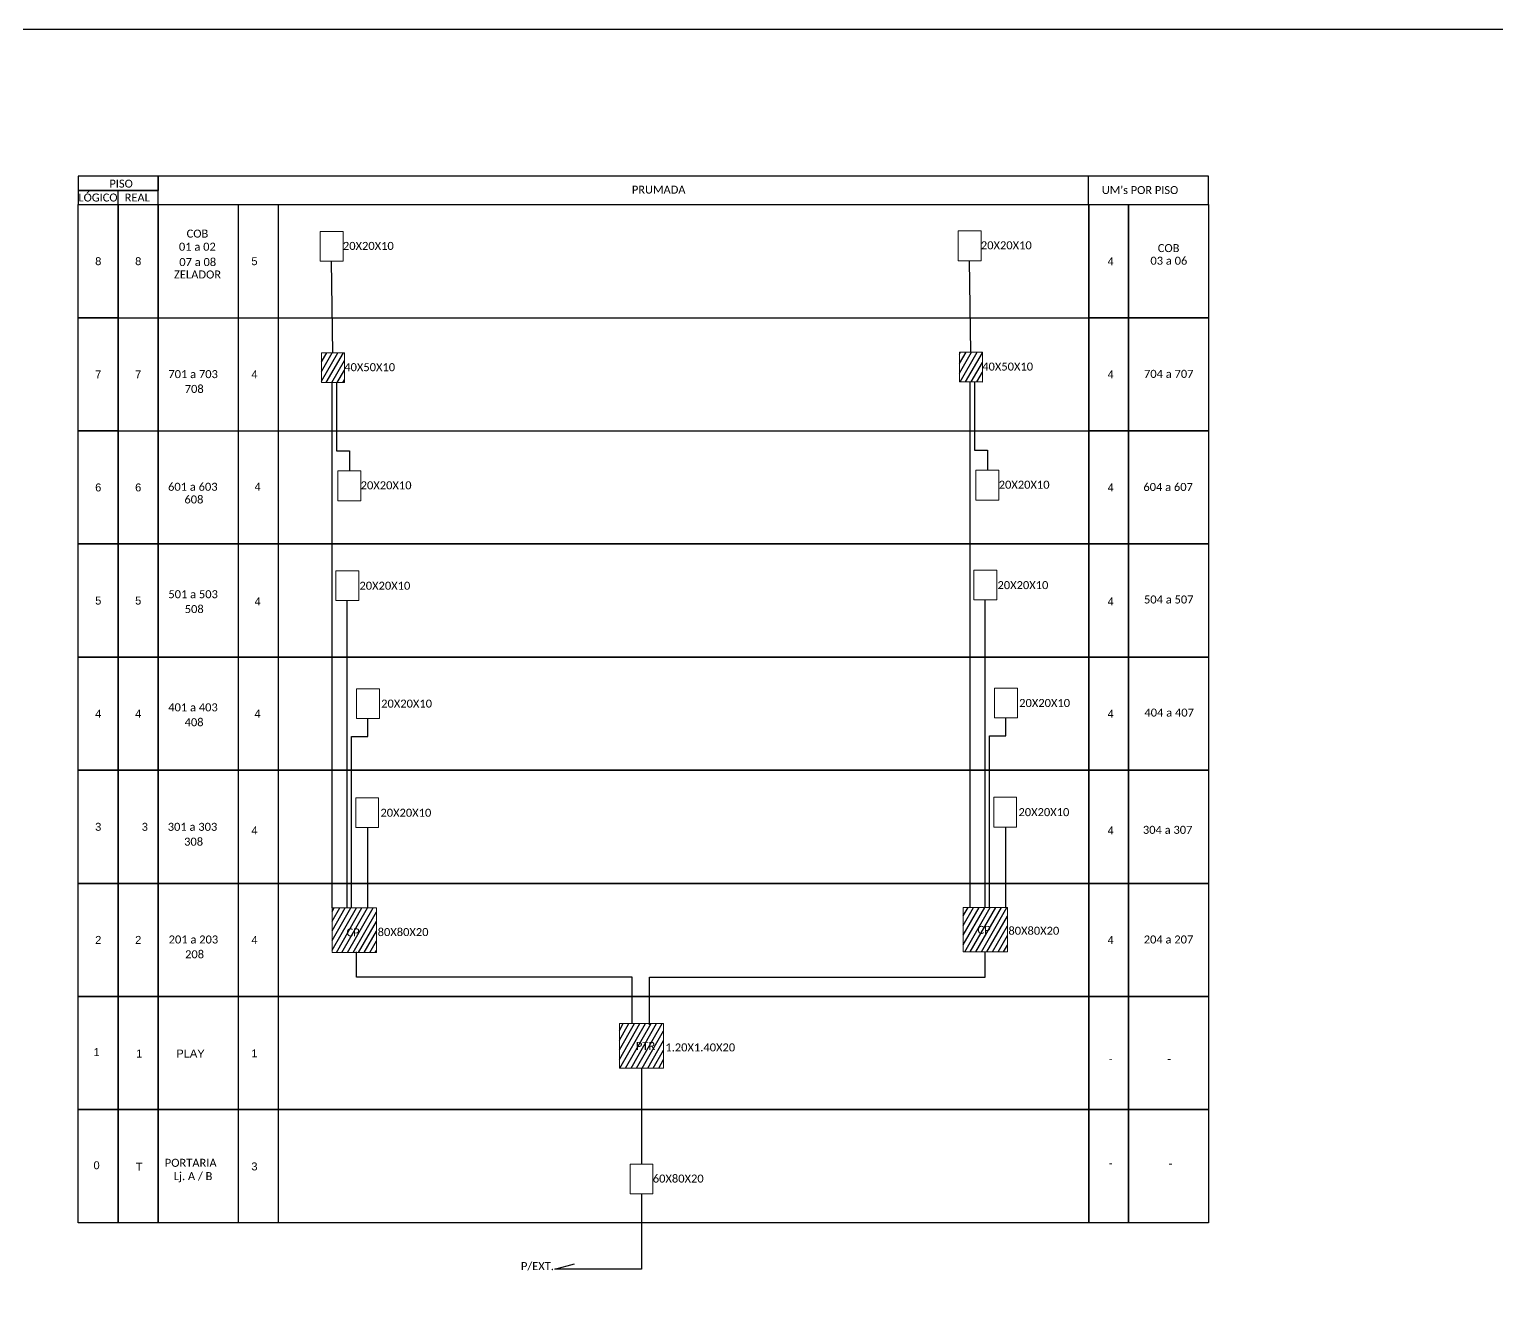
# Model space of a CAD drawing. Header units: metres. Extents: x 0 to 843, y -1 to 595.
# Drawn here: x 260.7 to 502.7, y 386.2 to 594.5 of the extents above; entities that cross this region are included whole.
import ezdxf
from ezdxf.enums import TextEntityAlignment as Align

# ---------------------------------------------------------------- set-up
doc = ezdxf.new("R2010")
doc.units = ezdxf.units.M
doc.styles.add('ARIAL', font='arial.ttf')
doc.styles.add('WMF-Calibri0', font='calibri.ttf')

msp = doc.modelspace()

# ---------------------------------------------------------------- hatches: boundary and pattern name
h = msp.add_hatch()
h.set_pattern_fill('ANSI31', color=1, scale=0.25, angle=15, style=0)
h.paths.add_polyline_path([(312.65, 541.23), (308.87, 541.23), (308.87, 536.32), (312.65, 536.32)])
h.paths.add_polyline_path([(312.29, 537.84), (321.44, 537.84), (321.44, 539.87), (312.29, 539.87)], flags=9)
h = msp.add_hatch()
h.set_pattern_fill('ANSI31', color=1, scale=0.25, angle=15, style=0)
h.paths.add_polyline_path([(414.1, 536.42), (417.87, 536.42), (417.87, 541.33), (414.1, 541.33)])
h.paths.add_polyline_path([(417.52, 537.94), (426.67, 537.94), (426.67, 539.97), (417.52, 539.97)], flags=9)
h = msp.add_hatch()
h.set_pattern_fill('ANSI31', color=1, scale=0.25, angle=15, style=0)
h.paths.add_polyline_path([(313.13, 449.72), (310.63, 449.72), (310.63, 442.41), (317.94, 442.41), (317.94, 449.72)])
h.paths.add_polyline_path([(312.77, 444.69), (315.42, 444.69), (315.42, 446.69), (312.77, 446.69)], flags=24)
h.paths.add_polyline_path([(317.89, 444.74), (326.87, 444.74), (326.87, 446.75), (317.89, 446.75)], flags=9)
h = msp.add_hatch()
h.set_pattern_fill('ANSI31', color=1, scale=0.25, angle=15, style=0)
h.paths.add_polyline_path([(415.86, 449.82), (414.7, 449.82), (414.7, 442.51), (422.01, 442.51), (422.01, 449.82)])
h.paths.add_polyline_path([(416.84, 445.11), (419.49, 445.11), (419.49, 447.11), (416.84, 447.11)], flags=24)
h.paths.add_polyline_path([(421.93, 444.96), (430.91, 444.96), (430.91, 446.97), (421.93, 446.97)], flags=9)
at = {"linetype": 'Continuous'}
h = msp.add_hatch(dxfattribs=at)
h.set_pattern_fill('ANSI31', color=1, scale=0.25, angle=15, style=0)
h.set_pattern_definition([(60, (107.8932, 16.96456), (-0.6874077, 0.396875), [])])
h.paths.add_polyline_path([(365.31, 430.66), (358, 430.66), (358, 423.34), (365.31, 423.34)])
h.paths.add_polyline_path([(360.57, 426), (364.2, 426), (364.2, 427.97), (360.57, 427.97)], flags=24)
h.paths.add_polyline_path([(365.44, 425.73), (377.48, 425.73), (377.48, 427.74), (365.44, 427.74)], flags=9)

# ---------------------------------------------------------------- linework, layer by layer
for p, q in [((455.18, 570.34), (435.4, 570.34)), ((455.18, 565.66), (455.18, 570.34)), ((275.36, 565.66), (281.95, 565.66)), ((275.36, 547.01), (275.36, 565.66)), ((281.95, 565.66), (358.68, 565.66)), ((281.95, 547.01), (281.95, 565.66)), ((281.95, 565.66), (281.95, 547.01)), ((281.95, 565.66), (395.28, 565.66)), ((295.13, 565.66), (295.13, 435.13)), ((301.72, 565.66), (301.72, 435.13)), ((364.72, 565.66), (435.41, 565.66)), ((435.41, 565.66), (435.41, 547.01)), ((275.36, 547.01), (281.95, 547.01)), ((275.36, 528.36), (275.36, 547.01)), ((281.95, 547.01), (435.41, 547.01)), ((281.95, 528.36), (281.95, 547.01)), ((281.95, 547.01), (281.95, 528.36)), ((295.13, 547.01), (295.13, 416.49)), ((301.72, 547.01), (301.72, 416.49)), ((435.41, 547.01), (435.41, 528.36)), ((275.36, 528.36), (281.95, 528.36)), ((275.36, 509.72), (275.36, 528.36)), ((281.95, 528.36), (281.95, 509.72)), ((281.95, 528.36), (435.41, 528.36)), ((281.95, 509.72), (281.95, 528.36)), ((295.13, 528.36), (295.13, 397.84)), ((301.72, 528.36), (301.72, 397.84)), ((435.41, 528.36), (435.41, 509.72)), ((281.95, 509.72), (275.36, 509.72)), ((275.36, 509.72), (281.95, 509.72)), ((275.36, 491.07), (275.36, 509.72)), ((435.41, 509.72), (281.95, 509.72)), ((281.95, 509.72), (281.95, 491.07)), ((281.95, 509.72), (435.41, 509.72)), ((281.95, 491.07), (281.95, 509.72)), ((435.41, 509.72), (435.41, 491.07)), ((281.95, 491.07), (275.36, 491.07)), ((275.36, 491.07), (281.95, 491.07)), ((275.36, 472.43), (275.36, 491.07)), ((435.41, 491.07), (281.95, 491.07)), ((281.95, 491.07), (281.95, 472.43)), ((281.95, 491.07), (435.41, 491.07)), ((281.95, 472.43), (281.95, 491.07)), ((435.41, 491.07), (435.41, 472.43)), ((281.95, 472.43), (275.36, 472.43)), ((275.36, 472.43), (281.95, 472.43)), ((275.36, 453.78), (275.36, 472.43)), ((435.41, 472.43), (281.95, 472.43)), ((281.95, 472.43), (281.95, 453.78)), ((281.95, 472.43), (435.41, 472.43)), ((281.95, 453.78), (281.95, 472.43)), ((435.41, 472.43), (435.41, 453.78)), ((281.95, 453.78), (275.36, 453.78)), ((275.36, 453.78), (281.95, 453.78)), ((275.36, 435.13), (275.36, 453.78)), ((435.41, 453.78), (281.95, 453.78)), ((281.95, 453.78), (281.95, 435.13)), ((281.95, 453.78), (435.41, 453.78)), ((281.95, 435.13), (281.95, 453.78)), ((435.41, 453.78), (435.41, 435.13)), ((281.95, 435.13), (275.36, 435.13)), ((275.36, 435.13), (281.95, 435.13)), ((275.36, 416.49), (275.36, 435.13)), ((435.41, 435.13), (281.95, 435.13)), ((281.95, 435.13), (281.95, 416.49)), ((281.95, 435.13), (435.41, 435.13)), ((281.95, 416.49), (281.95, 435.13)), ((435.41, 435.13), (435.41, 416.49)), ((281.95, 416.49), (275.36, 416.49)), ((275.36, 416.49), (281.95, 416.49)), ((275.36, 397.84), (275.36, 416.49)), ((435.41, 416.49), (281.95, 416.49)), ((281.95, 416.49), (281.95, 397.84)), ((281.95, 416.49), (435.41, 416.49)), ((281.95, 397.84), (281.95, 416.49)), ((435.41, 416.49), (435.41, 397.84)), ((281.95, 397.84), (275.36, 397.84)), ((435.41, 397.84), (281.95, 397.84))]:
    msp.add_line(p, q)
at = {"color": 7}
msp.add_lwpolyline([(0.35, 0.54), (841.35, 0.54), (841.35, 594.54), (0.35, 594.54)], close=True, dxfattribs=at)
at = {"color": 0}
for points in [[(268.77, 568), (281.95, 568), (281.95, 570.34), (268.77, 570.34)], [(268.77, 565.66), (281.95, 565.66), (281.95, 568), (268.77, 568)]]:
    msp.add_lwpolyline(points, close=True, dxfattribs=at)
for points in [[(281.95, 570.34), (281.95, 568)], [(435.4, 570.34), (281.95, 570.34)], [(435.4, 565.66), (435.4, 570.34)], [(275.36, 565.66), (275.36, 568)]]:
    msp.add_lwpolyline(points)
for points in [[(268.77, 565.66), (275.36, 565.66), (275.36, 547.01), (268.77, 547.01)], [(435.41, 565.66), (442, 565.66), (442, 547.01), (435.41, 547.01)], [(442, 565.66), (455.18, 565.66), (455.18, 547.01), (442, 547.01)], [(268.77, 547.01), (275.36, 547.01), (275.36, 528.36), (268.77, 528.36)], [(435.41, 547.01), (442, 547.01), (442, 528.36), (435.41, 528.36)], [(442, 547.01), (455.18, 547.01), (455.18, 528.36), (442, 528.36)], [(268.77, 528.36), (275.36, 528.36), (275.36, 509.72), (268.77, 509.72)], [(435.41, 528.36), (442, 528.36), (442, 509.72), (435.41, 509.72)], [(442, 528.36), (455.18, 528.36), (455.18, 509.72), (442, 509.72)], [(268.77, 509.72), (275.36, 509.72), (275.36, 491.07), (268.77, 491.07)], [(435.41, 509.72), (442, 509.72), (442, 491.07), (435.41, 491.07)], [(442, 509.72), (455.18, 509.72), (455.18, 491.07), (442, 491.07)], [(268.77, 491.07), (275.36, 491.07), (275.36, 472.43), (268.77, 472.43)], [(435.41, 491.07), (442, 491.07), (442, 472.43), (435.41, 472.43)], [(442, 491.07), (455.18, 491.07), (455.18, 472.43), (442, 472.43)], [(268.77, 472.43), (275.36, 472.43), (275.36, 453.78), (268.77, 453.78)], [(435.41, 472.43), (442, 472.43), (442, 453.78), (435.41, 453.78)], [(442, 472.43), (455.18, 472.43), (455.18, 453.78), (442, 453.78)], [(268.77, 453.78), (275.36, 453.78), (275.36, 435.13), (268.77, 435.13)], [(435.41, 453.78), (442, 453.78), (442, 435.13), (435.41, 435.13)], [(442, 453.78), (455.18, 453.78), (455.18, 435.13), (442, 435.13)], [(268.77, 435.13), (275.36, 435.13), (275.36, 416.49), (268.77, 416.49)], [(435.41, 435.13), (442, 435.13), (442, 416.49), (435.41, 416.49)], [(442, 435.13), (455.18, 435.13), (455.18, 416.49), (442, 416.49)], [(268.77, 416.49), (275.36, 416.49), (275.36, 397.84), (268.77, 397.84)], [(435.41, 416.49), (442, 416.49), (442, 397.84), (435.41, 397.84)], [(442, 416.49), (455.18, 416.49), (455.18, 397.84), (442, 397.84)]]:
    msp.add_lwpolyline(points, close=True)
at = {"color": 0, "lineweight": 0}
for points in [[(308.66, 561.22), (312.43, 561.22), (312.43, 556.31), (308.66, 556.31)], [(413.88, 561.31), (417.65, 561.31), (417.65, 556.41), (413.88, 556.41)], [(311.59, 521.76), (315.36, 521.76), (315.36, 516.85), (311.59, 516.85)], [(416.82, 521.86), (420.59, 521.86), (420.59, 516.95), (416.82, 516.95)], [(311.24, 505.3), (315.02, 505.3), (315.02, 500.39), (311.24, 500.39)], [(416.47, 505.4), (420.24, 505.4), (420.24, 500.49), (416.47, 500.49)], [(314.65, 485.86), (318.42, 485.86), (318.42, 480.95), (314.65, 480.95)], [(419.87, 485.96), (423.65, 485.96), (423.65, 481.05), (419.87, 481.05)], [(314.53, 467.87), (318.3, 467.87), (318.3, 462.96), (314.53, 462.96)], [(419.76, 467.97), (423.53, 467.97), (423.53, 463.06), (419.76, 463.06)], [(359.77, 407.48), (363.54, 407.48), (363.54, 402.58), (359.77, 402.58)]]:
    msp.add_lwpolyline(points, close=True, dxfattribs=at)
at = {"color": 3}
for points in [[(310.76, 541.23), (310.54, 556.33)], [(415.99, 541.33), (415.77, 556.43)], [(310.63, 449.72), (310.63, 536.32)], [(311.37, 536.32), (311.37, 525.06), (313.48, 525.06), (313.48, 521.76)], [(415.86, 449.82), (415.86, 536.42)], [(416.6, 536.42), (416.6, 525.16), (418.7, 525.16), (418.7, 521.86)], [(313.13, 449.72), (313.13, 500.39)], [(418.36, 449.82), (418.36, 500.49)], [(313.8, 449.72), (313.8, 477.97), (316.53, 477.97), (316.53, 480.95)], [(419.03, 449.82), (419.03, 478.07), (421.76, 478.07), (421.76, 481.05)], [(316.53, 449.72), (316.53, 462.96)], [(421.76, 449.82), (421.76, 463.06)], [(360.13, 430.66), (360.13, 438.34), (314.65, 438.34), (314.65, 442.51)], [(362.98, 438.34), (418.36, 438.34), (418.36, 442.51)], [(362.98, 430.47), (362.98, 438.34)], [(361.65, 423.34), (361.65, 407.48)], [(361.65, 402.58), (361.65, 390.18), (347.38, 390.18), (350.62, 391.06)]]:
    msp.add_lwpolyline(points, dxfattribs=at)
at = {"color": 1, "lineweight": 0}
for points in [[(308.87, 541.23), (312.65, 541.23), (312.65, 536.32), (308.87, 536.32)], [(414.1, 541.33), (417.87, 541.33), (417.87, 536.42), (414.1, 536.42)], [(310.63, 449.72), (317.94, 449.72), (317.94, 442.41), (310.63, 442.41)], [(414.7, 449.82), (422.01, 449.82), (422.01, 442.51), (414.7, 442.51)], [(358, 430.66), (365.31, 430.66), (365.31, 423.34), (358, 423.34)]]:
    msp.add_lwpolyline(points, close=True, dxfattribs=at)

# ---------------------------------------------------------------- texts
at = {"color": 0, "style": 'WMF-Calibri0'}
for s, height, p in [('     PISO', 1.31, (271.59, 568.46)), ('PRUMADA', 1.31, (360.07, 567.47)), ("UM's POR PISO", 1.3098, (437.58, 567.4)), ('  LÓGICO', 1.31, (267.86, 566.17)), ('    REAL', 1.31, (274.57, 566.17))]:
    msp.add_text(s, height=height, dxfattribs=at).set_placement(p)
at = {"style": 'WMF-Calibri0'}
for s, height, p in [('COB', 1.319, (286.63, 560.22)), ('01 a 02', 1.319, (285.36, 558.06)), ('20X20X10', 1.319, (312.41, 558.19)), ('20X20X10', 1.319, (417.63, 558.29)), ('COB', 1.319, (446.8, 557.83)), ('07 a 08', 1.319, (285.42, 555.53)), ('03 a 06', 1.319, (445.59, 555.75)), (' ZELADOR', 1.319, (284.09, 553.48)), ('701 a 703', 1.319, (283.62, 537.06)), ('40X50X10', 1.319, (312.63, 538.2)), ('40X50X10', 1.319, (417.85, 538.3)), ('704 a 707', 1.319, (444.53, 537.1)), ('708', 1.319, (286.32, 534.62)), ('601 a 603', 1.319, (283.57, 518.49)), ('20X20X10', 1.319, (315.34, 518.73)), ('20X20X10', 1.319, (420.57, 518.83)), ('604 a 607', 1.319, (444.43, 518.46)), ('608', 1.319, (286.27, 516.4)), ('20X20X10', 1.319, (315.14, 502.18)), ('20X20X10', 1.319, (420.37, 502.28)), ('501 a 503', 1.319, (283.62, 500.78)), ('504 a 507', 1.319, (444.53, 499.91)), ('508', 1.319, (286.32, 498.33)), ('20X20X10', 1.319, (318.72, 482.75)), ('20X20X10', 1.319, (423.95, 482.85)), ('401 a 403', 1.319, (283.6, 482.13)), ('404 a 407', 1.319, (444.6, 481.27)), ('408', 1.319, (286.3, 479.68)), ('20X20X10', 1.319, (318.6, 464.76)), ('20X20X10', 1.319, (423.83, 464.86)), ('301 a 303', 1.319, (283.52, 462.44)), ('304 a 307', 1.319, (444.35, 461.94)), ('308', 1.319, (286.22, 459.99)), ('CP', 1.319, (313, 445.04)), ('80X80X20', 1.319, (318.14, 445.09)), ('CP', 1.319, (417.07, 445.45)), ('80X80X20', 1.319, (422.17, 445.31)), ('201 a 203', 1.319, (283.67, 443.87)), ('204 a 207', 1.319, (444.49, 443.87)), ('208', 1.319, (286.38, 441.43)), ('PTR', 1.319, (360.73, 426.33)), ('1.20X1.40X20', 1.3195, (365.59, 426.08)), ('-', 1.32, (448.36, 424.18)), ('PORTARIA', 1.319, (283.03, 407.06)), ('-', 1.32, (448.57, 406.93)), ('Lj. A / B', 1.319, (284.51, 404.86)), ('60X80X20', 1.319, (363.52, 404.46)), ('P/EXT.', 1.319, (341.77, 390.03))]:
    msp.add_text(s, height=height, dxfattribs=at).set_placement(p)
at = {"style": 'ARIAL', "flags": 12}
for tag, text, p in [('8', 'XX', (272.06, 556.33)), ('8', 'XX', (278.65, 556.33)), ('5', 'XX', (297.82, 556.33)), ('4', 'XX', (439.04, 556.33)), ('7', 'XX', (272.06, 537.69)), ('7', 'XX', (278.65, 537.69)), ('4', 'XX', (297.82, 537.69)), ('4', 'XX', (439.04, 537.69)), ('6', 'XX', (272.06, 519.04)), ('6', 'XX', (278.65, 519.04)), ('4', 'XX', (298.35, 519.18)), ('4', 'XX', (439.04, 519.04)), ('5', 'XX', (272.06, 500.39)), ('5', 'XX', (278.65, 500.39)), ('4', 'XX', (298.35, 500.26)), ('4', 'XX', (439.04, 500.26)), ('4', 'XX', (272.06, 481.75)), ('4', 'XX', (278.65, 481.75)), ('4', 'XX', (298.33, 481.75)), ('4', 'XX', (439.04, 481.75)), ('3', 'XX', (272.06, 463.1)), ('3', 'XX', (279.75, 463.1)), ('4', 'XX', (297.82, 462.51)), ('4', 'XX', (439.04, 462.51)), ('2', 'XX', (272.06, 444.46)), ('2', 'PL', (278.65, 444.46)), ('4', '0', (297.82, 444.46)), ('4', '0', (439.04, 444.46)), ('1', 'XX', (271.78, 425.96)), ('1', 'XX', (278.81, 425.73)), ('PLAY', 'XX', (287.27, 425.73)), ('1', 'XX', (297.82, 425.77)), ('-', 'XX', (439.04, 424.87)), ('0', 'XX', (271.78, 407.31)), ('T', 'XX', (278.81, 407.09)), ('3', 'XX', (297.82, 407.12)), ('-', 'XX', (439.04, 407.69))]:
    msp.add_attdef(tag, text=text, height=1.31, dxfattribs=at).set_placement(p, align=Align.MIDDLE_CENTER)

doc.saveas('drawing.dxf')
